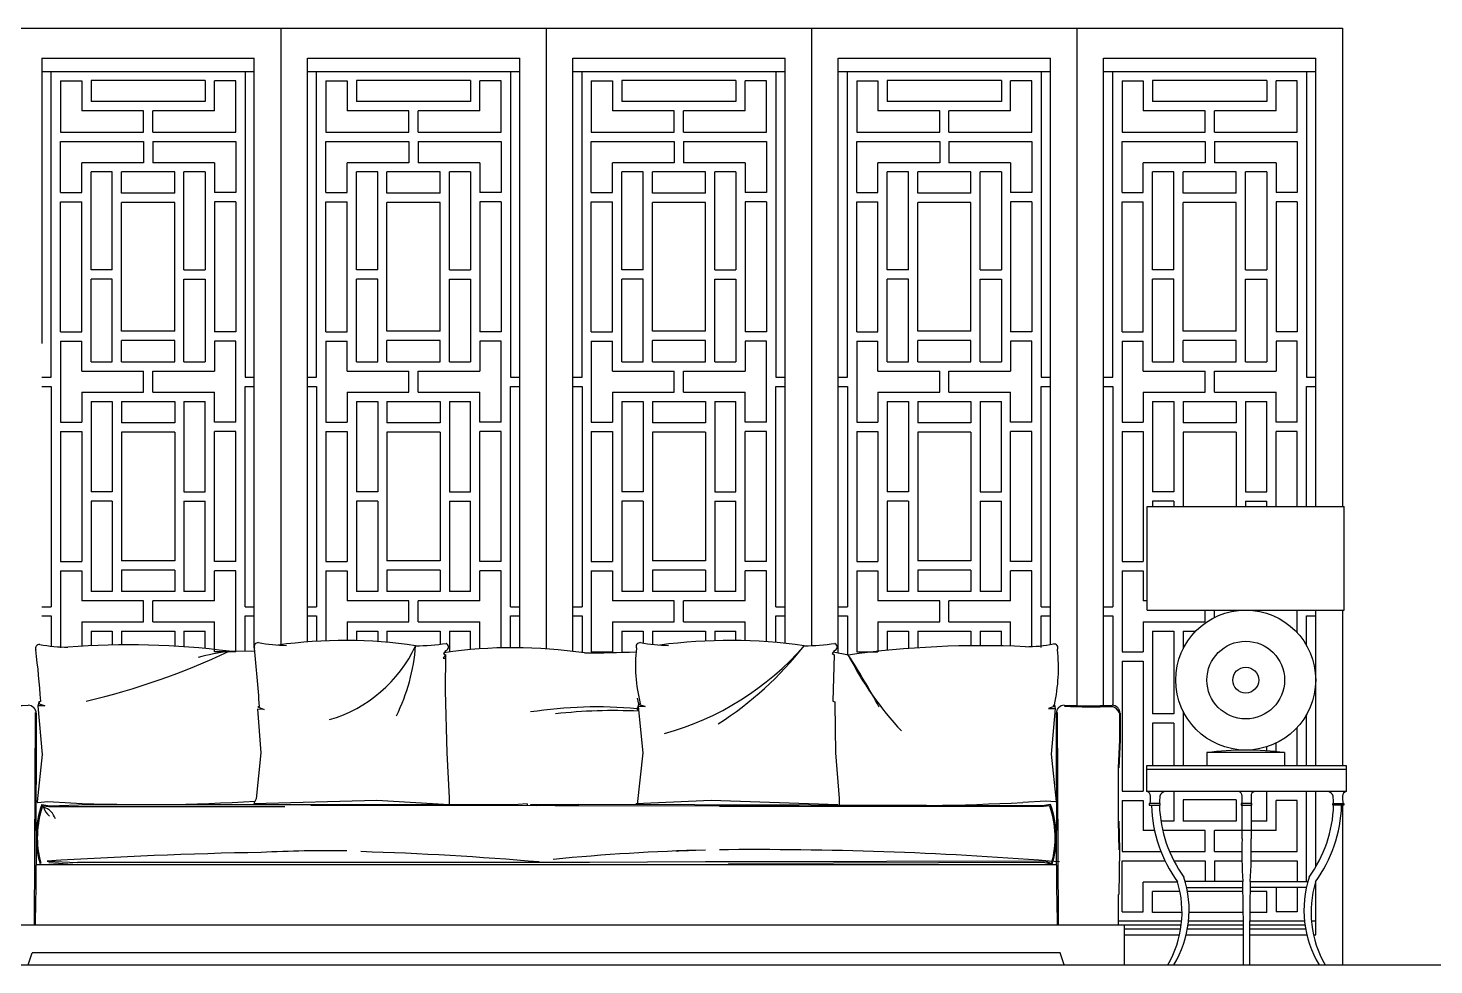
# Model space of a CAD drawing. Header units: inches. Extents: x 4.8 to 47.3, y 10 to 34.8.
# Drawn here: x 28.853 to 32.381, y 16.173 to 18.523 of the extents above; entities that cross this region are included whole.
import ezdxf

# ---------------------------------------------------------------- set-up
doc = ezdxf.new("R2010")
doc.units = ezdxf.units.IN
doc.header["$MEASUREMENT"] = 0
doc.layers.add('1', color=1, linetype='Continuous')
doc.layers.add('4', color=4, linetype='Continuous')

msp = doc.modelspace()

# ---------------------------------------------------------------- linework, layer by layer
at = {"layer": '1'}
for p, q in [((28.1551, 18.5232), (32.1511, 18.5232)), ((29.4871, 18.5232), (29.4871, 16.9765)), ((30.1531, 18.5232), (30.1531, 16.9661)), ((30.8191, 18.5232), (30.8191, 16.9742)), ((31.4851, 18.5232), (31.4851, 16.8235)), ((32.1511, 18.5232), (32.1511, 17.3232)), ((28.8877, 18.4482), (29.4205, 18.4482)), ((28.8877, 18.4482), (28.8877, 17.7323)), ((29.4205, 16.9684), (29.4205, 18.4482)), ((29.5537, 18.4482), (30.0865, 18.4482)), ((29.5537, 16.9834), (29.5537, 18.4482)), ((30.0865, 16.9689), (30.0865, 18.4482)), ((30.2197, 18.4482), (30.7525, 18.4482)), ((30.2197, 16.9597), (30.2197, 18.4482)), ((30.7525, 16.9796), (30.7525, 18.4482)), ((30.8857, 18.4482), (31.4185, 18.4482)), ((30.8857, 16.9552), (30.8857, 18.4482)), ((31.4185, 16.9768), (31.4185, 18.4482)), ((31.5517, 18.4482), (32.0845, 18.4482)), ((31.5517, 16.8237), (31.5517, 18.4482)), ((32.0845, 17.3232), (32.0845, 18.4482)), ((29.4205, 18.4139), (28.8877, 18.4139)), ((28.911, 17.6479), (28.911, 18.4139)), ((28.9343, 18.3906), (28.9343, 18.2623)), ((28.9343, 18.3906), (28.9876, 18.3906)), ((28.9876, 18.3906), (28.9876, 18.3156)), ((29.0109, 18.3922), (29.0109, 18.3389)), ((29.2973, 18.3922), (29.0109, 18.3922)), ((29.2973, 18.3922), (29.2973, 18.3389)), ((29.3206, 18.3156), (29.3206, 18.3906)), ((29.3739, 18.3906), (29.3206, 18.3906)), ((29.3739, 18.2623), (29.3739, 18.3906)), ((29.3972, 18.4139), (29.3972, 17.6479)), ((30.0865, 18.4139), (29.5537, 18.4139)), ((29.577, 17.6479), (29.577, 18.4139)), ((29.6003, 18.3906), (29.6003, 18.2623)), ((29.6003, 18.3906), (29.6536, 18.3906)), ((29.6536, 18.3906), (29.6536, 18.3156)), ((29.6769, 18.3922), (29.6769, 18.3389)), ((29.9633, 18.3922), (29.6769, 18.3922)), ((29.9633, 18.3922), (29.9633, 18.3389)), ((29.9866, 18.3156), (29.9866, 18.3906)), ((30.0399, 18.3906), (29.9866, 18.3906)), ((30.0399, 18.2623), (30.0399, 18.3906)), ((30.0632, 18.4139), (30.0632, 17.6479)), ((30.7525, 18.4139), (30.2197, 18.4139)), ((30.243, 17.6479), (30.243, 18.4139)), ((30.2663, 18.3906), (30.2663, 18.2623)), ((30.2663, 18.3906), (30.3196, 18.3906)), ((30.3196, 18.3906), (30.3196, 18.3156)), ((30.3429, 18.3922), (30.3429, 18.3389)), ((30.6293, 18.3922), (30.3429, 18.3922)), ((30.6293, 18.3922), (30.6293, 18.3389)), ((30.6526, 18.3156), (30.6526, 18.3906)), ((30.7059, 18.3906), (30.6526, 18.3906)), ((30.7059, 18.2623), (30.7059, 18.3906)), ((30.7292, 18.4139), (30.7292, 17.6479)), ((31.4185, 18.4139), (30.8857, 18.4139)), ((30.909, 17.6479), (30.909, 18.4139)), ((30.9323, 18.3906), (30.9323, 18.2623)), ((30.9323, 18.3906), (30.9856, 18.3906)), ((30.9856, 18.3906), (30.9856, 18.3156)), ((31.0089, 18.3922), (31.0089, 18.3389)), ((31.2953, 18.3922), (31.0089, 18.3922)), ((31.2953, 18.3922), (31.2953, 18.3389)), ((31.3186, 18.3156), (31.3186, 18.3906)), ((31.3719, 18.3906), (31.3186, 18.3906)), ((31.3719, 18.2623), (31.3719, 18.3906)), ((31.3952, 18.4139), (31.3952, 17.6479)), ((32.0845, 18.4139), (31.5517, 18.4139)), ((31.575, 17.6479), (31.575, 18.4139)), ((31.5983, 18.3906), (31.5983, 18.2623)), ((31.5983, 18.3906), (31.6516, 18.3906)), ((31.6516, 18.3906), (31.6516, 18.3156)), ((31.6749, 18.3922), (31.6749, 18.3389)), ((31.9613, 18.3922), (31.6749, 18.3922)), ((31.9613, 18.3922), (31.9613, 18.3389)), ((31.9846, 18.3156), (31.9846, 18.3906)), ((32.0379, 18.3906), (31.9846, 18.3906)), ((32.0379, 18.2623), (32.0379, 18.3906)), ((32.0612, 18.4139), (32.0612, 17.6479)), ((29.1425, 18.3156), (28.9876, 18.3156)), ((29.2973, 18.3389), (29.0109, 18.3389)), ((29.1425, 18.2623), (29.1425, 18.3156)), ((29.3206, 18.3156), (29.1658, 18.3156)), ((29.1658, 18.2623), (29.1658, 18.3156)), ((29.8085, 18.3156), (29.6536, 18.3156)), ((29.9633, 18.3389), (29.6769, 18.3389)), ((29.8085, 18.2623), (29.8085, 18.3156)), ((29.9866, 18.3156), (29.8318, 18.3156)), ((29.8318, 18.2623), (29.8318, 18.3156)), ((30.4745, 18.3156), (30.3196, 18.3156)), ((30.6293, 18.3389), (30.3429, 18.3389)), ((30.4745, 18.2623), (30.4745, 18.3156)), ((30.6526, 18.3156), (30.4978, 18.3156)), ((30.4978, 18.2623), (30.4978, 18.3156)), ((31.1405, 18.3156), (30.9856, 18.3156)), ((31.2953, 18.3389), (31.0089, 18.3389)), ((31.1405, 18.2623), (31.1405, 18.3156)), ((31.3186, 18.3156), (31.1638, 18.3156)), ((31.1638, 18.2623), (31.1638, 18.3156)), ((31.8065, 18.3156), (31.6516, 18.3156)), ((31.9613, 18.3389), (31.6749, 18.3389)), ((31.8065, 18.2623), (31.8065, 18.3156)), ((31.9846, 18.3156), (31.8298, 18.3156)), ((31.8298, 18.2623), (31.8298, 18.3156)), ((28.9343, 18.2623), (29.1425, 18.2623)), ((29.1658, 18.2623), (29.3739, 18.2623)), ((29.6003, 18.2623), (29.8085, 18.2623)), ((29.8318, 18.2623), (30.0399, 18.2623)), ((30.2663, 18.2623), (30.4745, 18.2623)), ((30.4978, 18.2623), (30.7059, 18.2623)), ((30.9323, 18.2623), (31.1405, 18.2623)), ((31.1638, 18.2623), (31.3719, 18.2623)), ((31.5983, 18.2623), (31.8065, 18.2623)), ((31.8298, 18.2623), (32.0379, 18.2623)), ((28.9343, 18.1107), (28.9343, 18.239)), ((28.9343, 18.239), (29.1425, 18.239)), ((29.1425, 18.239), (29.1425, 18.1857)), ((29.1658, 18.239), (29.3739, 18.239)), ((29.1658, 18.239), (29.1658, 18.1857)), ((29.3739, 18.239), (29.3739, 18.1107)), ((29.6003, 18.1107), (29.6003, 18.239)), ((29.6003, 18.239), (29.8085, 18.239)), ((29.8085, 18.239), (29.8085, 18.1857)), ((29.8318, 18.239), (30.0399, 18.239)), ((29.8318, 18.239), (29.8318, 18.1857)), ((30.0399, 18.239), (30.0399, 18.1107)), ((30.2663, 18.1107), (30.2663, 18.239)), ((30.2663, 18.239), (30.4745, 18.239)), ((30.4745, 18.239), (30.4745, 18.1857)), ((30.4978, 18.239), (30.7059, 18.239)), ((30.4978, 18.239), (30.4978, 18.1857)), ((30.7059, 18.239), (30.7059, 18.1107)), ((30.9323, 18.1107), (30.9323, 18.239)), ((30.9323, 18.239), (31.1405, 18.239)), ((31.1405, 18.239), (31.1405, 18.1857)), ((31.1638, 18.239), (31.3719, 18.239)), ((31.1638, 18.239), (31.1638, 18.1857)), ((31.3719, 18.239), (31.3719, 18.1107)), ((31.5983, 18.1107), (31.5983, 18.239)), ((31.5983, 18.239), (31.8065, 18.239)), ((31.8065, 18.239), (31.8065, 18.1857)), ((31.8298, 18.239), (32.0379, 18.239)), ((31.8298, 18.239), (31.8298, 18.1857)), ((32.0379, 18.239), (32.0379, 18.1107)), ((28.9876, 18.1107), (28.9876, 18.1857)), ((29.1425, 18.1857), (28.9876, 18.1857)), ((29.3206, 18.1857), (29.1658, 18.1857)), ((29.3206, 18.1857), (29.3206, 18.1107)), ((29.6536, 18.1107), (29.6536, 18.1857)), ((29.8085, 18.1857), (29.6536, 18.1857)), ((29.9866, 18.1857), (29.8318, 18.1857)), ((29.9866, 18.1857), (29.9866, 18.1107)), ((30.3196, 18.1107), (30.3196, 18.1857)), ((30.4745, 18.1857), (30.3196, 18.1857)), ((30.6526, 18.1857), (30.4978, 18.1857)), ((30.6526, 18.1857), (30.6526, 18.1107)), ((30.9856, 18.1107), (30.9856, 18.1857)), ((31.1405, 18.1857), (30.9856, 18.1857)), ((31.3186, 18.1857), (31.1638, 18.1857)), ((31.3186, 18.1857), (31.3186, 18.1107)), ((31.6516, 18.1107), (31.6516, 18.1857)), ((31.8065, 18.1857), (31.6516, 18.1857)), ((31.9846, 18.1857), (31.8298, 18.1857)), ((31.9846, 18.1857), (31.9846, 18.1107)), ((29.0109, 17.9168), (29.0109, 18.1624)), ((29.0642, 18.1624), (29.0109, 18.1624)), ((29.0642, 17.9168), (29.0642, 18.1624)), ((29.0875, 18.1091), (29.0875, 18.1624)), ((29.2207, 18.1624), (29.0875, 18.1624)), ((29.2207, 18.1091), (29.2207, 18.1624)), ((29.244, 17.9168), (29.244, 18.1624)), ((29.2973, 18.1624), (29.244, 18.1624)), ((29.2973, 18.1624), (29.2973, 17.9168)), ((29.6769, 17.9168), (29.6769, 18.1624)), ((29.7302, 18.1624), (29.6769, 18.1624)), ((29.7302, 17.9168), (29.7302, 18.1624)), ((29.7535, 18.1091), (29.7535, 18.1624)), ((29.8867, 18.1624), (29.7535, 18.1624)), ((29.8867, 18.1091), (29.8867, 18.1624)), ((29.91, 17.9168), (29.91, 18.1624)), ((29.9633, 18.1624), (29.91, 18.1624)), ((29.9633, 18.1624), (29.9633, 17.9168)), ((30.3429, 17.9168), (30.3429, 18.1624)), ((30.3962, 18.1624), (30.3429, 18.1624)), ((30.3962, 17.9168), (30.3962, 18.1624)), ((30.4195, 18.1091), (30.4195, 18.1624)), ((30.5527, 18.1624), (30.4195, 18.1624)), ((30.5527, 18.1091), (30.5527, 18.1624)), ((30.576, 17.9168), (30.576, 18.1624)), ((30.6293, 18.1624), (30.576, 18.1624)), ((30.6293, 18.1624), (30.6293, 17.9168)), ((31.0089, 17.9168), (31.0089, 18.1624)), ((31.0622, 18.1624), (31.0089, 18.1624)), ((31.0622, 17.9168), (31.0622, 18.1624)), ((31.0855, 18.1091), (31.0855, 18.1624)), ((31.2187, 18.1624), (31.0855, 18.1624)), ((31.2187, 18.1091), (31.2187, 18.1624)), ((31.242, 17.9168), (31.242, 18.1624)), ((31.2953, 18.1624), (31.242, 18.1624)), ((31.2953, 18.1624), (31.2953, 17.9168)), ((31.6749, 17.9168), (31.6749, 18.1624)), ((31.7282, 18.1624), (31.6749, 18.1624)), ((31.7282, 17.9168), (31.7282, 18.1624)), ((31.7515, 18.1091), (31.7515, 18.1624)), ((31.8847, 18.1624), (31.7515, 18.1624)), ((31.8847, 18.1091), (31.8847, 18.1624)), ((31.908, 17.9168), (31.908, 18.1624)), ((31.9613, 18.1624), (31.908, 18.1624)), ((31.9613, 18.1624), (31.9613, 17.9168)), ((28.9343, 18.1107), (28.9876, 18.1107)), ((29.2207, 18.1091), (29.0875, 18.1091)), ((29.3739, 18.1107), (29.3206, 18.1107)), ((29.6003, 18.1107), (29.6536, 18.1107)), ((29.8867, 18.1091), (29.7535, 18.1091)), ((30.0399, 18.1107), (29.9866, 18.1107)), ((30.2663, 18.1107), (30.3196, 18.1107)), ((30.5527, 18.1091), (30.4195, 18.1091)), ((30.7059, 18.1107), (30.6526, 18.1107)), ((30.9323, 18.1107), (30.9856, 18.1107)), ((31.2187, 18.1091), (31.0855, 18.1091)), ((31.3719, 18.1107), (31.3186, 18.1107)), ((31.5983, 18.1107), (31.6516, 18.1107)), ((31.8847, 18.1091), (31.7515, 18.1091)), ((32.0379, 18.1107), (31.9846, 18.1107)), ((28.9343, 18.0874), (28.9876, 18.0874)), ((28.9343, 17.7612), (28.9343, 18.0874)), ((28.9876, 17.7612), (28.9876, 18.0874)), ((29.2207, 18.0858), (29.0875, 18.0858)), ((29.0875, 17.7628), (29.0875, 18.0858)), ((29.2207, 17.7628), (29.2207, 18.0858)), ((29.3739, 18.0874), (29.3206, 18.0874)), ((29.3206, 18.0874), (29.3206, 17.7612)), ((29.3739, 18.0874), (29.3739, 17.7612)), ((29.6003, 18.0874), (29.6536, 18.0874)), ((29.6003, 17.7612), (29.6003, 18.0874)), ((29.6536, 17.7612), (29.6536, 18.0874)), ((29.8867, 18.0858), (29.7535, 18.0858)), ((29.7535, 17.7628), (29.7535, 18.0858)), ((29.8867, 17.7628), (29.8867, 18.0858)), ((30.0399, 18.0874), (29.9866, 18.0874)), ((29.9866, 18.0874), (29.9866, 17.7612)), ((30.0399, 18.0874), (30.0399, 17.7612)), ((30.2663, 18.0874), (30.3196, 18.0874)), ((30.2663, 17.7612), (30.2663, 18.0874)), ((30.3196, 17.7612), (30.3196, 18.0874)), ((30.5527, 18.0858), (30.4195, 18.0858)), ((30.4195, 17.7628), (30.4195, 18.0858)), ((30.5527, 17.7628), (30.5527, 18.0858)), ((30.7059, 18.0874), (30.6526, 18.0874)), ((30.6526, 18.0874), (30.6526, 17.7612)), ((30.7059, 18.0874), (30.7059, 17.7612)), ((30.9323, 18.0874), (30.9856, 18.0874)), ((30.9323, 17.7612), (30.9323, 18.0874)), ((30.9856, 17.7612), (30.9856, 18.0874)), ((31.2187, 18.0858), (31.0855, 18.0858)), ((31.0855, 17.7628), (31.0855, 18.0858)), ((31.2187, 17.7628), (31.2187, 18.0858)), ((31.3719, 18.0874), (31.3186, 18.0874)), ((31.3186, 18.0874), (31.3186, 17.7612)), ((31.3719, 18.0874), (31.3719, 17.7612)), ((31.5983, 18.0874), (31.6516, 18.0874)), ((31.5983, 17.7612), (31.5983, 18.0874)), ((31.6516, 17.7612), (31.6516, 18.0874)), ((31.8847, 18.0858), (31.7515, 18.0858)), ((31.7515, 17.7628), (31.7515, 18.0858)), ((31.8847, 17.7628), (31.8847, 18.0858)), ((32.0379, 18.0874), (31.9846, 18.0874)), ((31.9846, 18.0874), (31.9846, 17.7612)), ((32.0379, 18.0874), (32.0379, 17.7612)), ((29.0642, 17.9168), (29.0109, 17.9168)), ((29.0109, 17.6862), (29.0109, 17.8935)), ((29.0642, 17.8935), (29.0109, 17.8935)), ((29.0642, 17.6862), (29.0642, 17.8935)), ((29.244, 17.9168), (29.2973, 17.9168)), ((29.244, 17.6862), (29.244, 17.8935)), ((29.244, 17.8935), (29.2973, 17.8935)), ((29.2973, 17.8935), (29.2973, 17.6862)), ((29.7302, 17.9168), (29.6769, 17.9168)), ((29.6769, 17.6862), (29.6769, 17.8935)), ((29.7302, 17.8935), (29.6769, 17.8935)), ((29.7302, 17.6862), (29.7302, 17.8935)), ((29.91, 17.9168), (29.9633, 17.9168)), ((29.91, 17.6862), (29.91, 17.8935)), ((29.91, 17.8935), (29.9633, 17.8935)), ((29.9633, 17.8935), (29.9633, 17.6862)), ((30.3962, 17.9168), (30.3429, 17.9168)), ((30.3429, 17.6862), (30.3429, 17.8935)), ((30.3962, 17.8935), (30.3429, 17.8935)), ((30.3962, 17.6862), (30.3962, 17.8935)), ((30.576, 17.9168), (30.6293, 17.9168)), ((30.576, 17.6862), (30.576, 17.8935)), ((30.576, 17.8935), (30.6293, 17.8935)), ((30.6293, 17.8935), (30.6293, 17.6862)), ((31.0622, 17.9168), (31.0089, 17.9168)), ((31.0089, 17.6862), (31.0089, 17.8935)), ((31.0622, 17.8935), (31.0089, 17.8935)), ((31.0622, 17.6862), (31.0622, 17.8935)), ((31.242, 17.9168), (31.2953, 17.9168)), ((31.242, 17.6862), (31.242, 17.8935)), ((31.242, 17.8935), (31.2953, 17.8935)), ((31.2953, 17.8935), (31.2953, 17.6862)), ((31.7282, 17.9168), (31.6749, 17.9168)), ((31.6749, 17.6862), (31.6749, 17.8935)), ((31.7282, 17.8935), (31.6749, 17.8935)), ((31.7282, 17.6862), (31.7282, 17.8935)), ((31.908, 17.9168), (31.9613, 17.9168)), ((31.908, 17.6862), (31.908, 17.8935)), ((31.908, 17.8935), (31.9613, 17.8935)), ((31.9613, 17.8935), (31.9613, 17.6862)), ((28.9343, 17.7612), (28.9876, 17.7612)), ((29.2207, 17.7628), (29.0875, 17.7628)), ((29.3739, 17.7612), (29.3206, 17.7612)), ((29.6003, 17.7612), (29.6536, 17.7612)), ((29.8867, 17.7628), (29.7535, 17.7628)), ((30.0399, 17.7612), (29.9866, 17.7612)), ((30.2663, 17.7612), (30.3196, 17.7612)), ((30.5527, 17.7628), (30.4195, 17.7628)), ((30.7059, 17.7612), (30.6526, 17.7612)), ((30.9323, 17.7612), (30.9856, 17.7612)), ((31.2187, 17.7628), (31.0855, 17.7628)), ((31.3719, 17.7612), (31.3186, 17.7612)), ((31.5983, 17.7612), (31.6516, 17.7612)), ((31.8847, 17.7628), (31.7515, 17.7628)), ((32.0379, 17.7612), (31.9846, 17.7612)), ((28.9343, 17.7379), (28.9876, 17.7379)), ((28.9343, 17.7379), (28.9343, 17.5346)), ((28.9876, 17.6629), (28.9876, 17.7379)), ((29.2207, 17.7395), (29.0875, 17.7395)), ((29.0875, 17.6862), (29.0875, 17.7395)), ((29.2207, 17.6862), (29.2207, 17.7395)), ((29.3739, 17.7379), (29.3206, 17.7379)), ((29.3206, 17.7379), (29.3206, 17.6629)), ((29.3739, 17.5346), (29.3739, 17.7379)), ((29.6003, 17.7379), (29.6536, 17.7379)), ((29.6003, 17.7379), (29.6003, 17.5346)), ((29.6536, 17.6629), (29.6536, 17.7379)), ((29.8867, 17.7395), (29.7535, 17.7395)), ((29.7535, 17.6862), (29.7535, 17.7395)), ((29.8867, 17.6862), (29.8867, 17.7395)), ((30.0399, 17.7379), (29.9866, 17.7379)), ((29.9866, 17.7379), (29.9866, 17.6629)), ((30.0399, 17.5346), (30.0399, 17.7379)), ((30.2663, 17.7379), (30.3196, 17.7379)), ((30.2663, 17.7379), (30.2663, 17.5346)), ((30.3196, 17.6629), (30.3196, 17.7379)), ((30.5527, 17.7395), (30.4195, 17.7395)), ((30.4195, 17.6862), (30.4195, 17.7395)), ((30.5527, 17.6862), (30.5527, 17.7395)), ((30.7059, 17.7379), (30.6526, 17.7379)), ((30.6526, 17.7379), (30.6526, 17.6629)), ((30.7059, 17.5346), (30.7059, 17.7379)), ((30.9323, 17.7379), (30.9856, 17.7379)), ((30.9323, 17.7379), (30.9323, 17.5346)), ((30.9856, 17.6629), (30.9856, 17.7379)), ((31.2187, 17.7395), (31.0855, 17.7395)), ((31.0855, 17.6862), (31.0855, 17.7395)), ((31.2187, 17.6862), (31.2187, 17.7395)), ((31.3719, 17.7379), (31.3186, 17.7379)), ((31.3186, 17.7379), (31.3186, 17.6629)), ((31.3719, 17.5346), (31.3719, 17.7379)), ((31.5983, 17.7379), (31.6516, 17.7379)), ((31.5983, 17.7379), (31.5983, 17.5346)), ((31.6516, 17.6629), (31.6516, 17.7379)), ((31.8847, 17.7395), (31.7515, 17.7395)), ((31.7515, 17.6862), (31.7515, 17.7395)), ((31.8847, 17.6862), (31.8847, 17.7395)), ((32.0379, 17.7379), (31.9846, 17.7379)), ((31.9846, 17.7379), (31.9846, 17.6629)), ((32.0379, 17.5346), (32.0379, 17.7379)), ((29.0109, 17.6862), (29.0642, 17.6862)), ((29.0875, 17.6862), (29.2207, 17.6862)), ((29.244, 17.6862), (29.2973, 17.6862)), ((29.6769, 17.6862), (29.7302, 17.6862)), ((29.7535, 17.6862), (29.8867, 17.6862)), ((29.91, 17.6862), (29.9633, 17.6862)), ((30.3429, 17.6862), (30.3962, 17.6862)), ((30.4195, 17.6862), (30.5527, 17.6862)), ((30.576, 17.6862), (30.6293, 17.6862)), ((31.0089, 17.6862), (31.0622, 17.6862)), ((31.0855, 17.6862), (31.2187, 17.6862)), ((31.242, 17.6862), (31.2953, 17.6862)), ((31.6749, 17.6862), (31.7282, 17.6862)), ((31.7515, 17.6862), (31.8847, 17.6862)), ((31.908, 17.6862), (31.9613, 17.6862)), ((28.8877, 17.6479), (28.911, 17.6479)), ((28.9876, 17.6629), (29.1425, 17.6629)), ((29.1425, 17.6096), (29.1425, 17.6629)), ((29.1658, 17.6629), (29.3206, 17.6629)), ((29.1658, 17.6096), (29.1658, 17.6629)), ((29.3972, 17.6479), (29.4205, 17.6479)), ((29.5537, 17.6479), (29.577, 17.6479)), ((29.6536, 17.6629), (29.8085, 17.6629)), ((29.8085, 17.6096), (29.8085, 17.6629)), ((29.8318, 17.6629), (29.9866, 17.6629)), ((29.8318, 17.6096), (29.8318, 17.6629)), ((30.0632, 17.6479), (30.0865, 17.6479)), ((30.2197, 17.6479), (30.243, 17.6479)), ((30.3196, 17.6629), (30.4745, 17.6629)), ((30.4745, 17.6096), (30.4745, 17.6629)), ((30.4978, 17.6629), (30.6526, 17.6629)), ((30.4978, 17.6096), (30.4978, 17.6629)), ((30.7292, 17.6479), (30.7525, 17.6479)), ((30.8857, 17.6479), (30.909, 17.6479)), ((30.9856, 17.6629), (31.1405, 17.6629)), ((31.1405, 17.6096), (31.1405, 17.6629)), ((31.1638, 17.6629), (31.3186, 17.6629)), ((31.1638, 17.6096), (31.1638, 17.6629)), ((31.3952, 17.6479), (31.4185, 17.6479)), ((31.5517, 17.6479), (31.575, 17.6479)), ((31.6516, 17.6629), (31.8065, 17.6629)), ((31.8065, 17.6096), (31.8065, 17.6629)), ((31.8298, 17.6629), (31.9846, 17.6629)), ((31.8298, 17.6096), (31.8298, 17.6629)), ((32.0612, 17.6479), (32.0845, 17.6479)), ((28.8877, 17.6246), (28.911, 17.6246)), ((28.911, 17.6246), (28.911, 17.0718)), ((28.9876, 17.6096), (29.1425, 17.6096)), ((28.9876, 17.6096), (28.9876, 17.5346)), ((29.1658, 17.6096), (29.3206, 17.6096)), ((29.3206, 17.5346), (29.3206, 17.6096)), ((29.3972, 17.0718), (29.3972, 17.6246)), ((29.3972, 17.6246), (29.4205, 17.6246)), ((29.5537, 17.6246), (29.577, 17.6246)), ((29.577, 17.6246), (29.577, 17.0718)), ((29.6536, 17.6096), (29.8085, 17.6096)), ((29.6536, 17.6096), (29.6536, 17.5346)), ((29.8318, 17.6096), (29.9866, 17.6096)), ((29.9866, 17.5346), (29.9866, 17.6096)), ((30.0632, 17.0718), (30.0632, 17.6246)), ((30.0632, 17.6246), (30.0865, 17.6246)), ((30.2197, 17.6246), (30.243, 17.6246)), ((30.243, 17.6246), (30.243, 17.0718)), ((30.3196, 17.6096), (30.4745, 17.6096)), ((30.3196, 17.6096), (30.3196, 17.5346)), ((30.4978, 17.6096), (30.6526, 17.6096)), ((30.6526, 17.5346), (30.6526, 17.6096)), ((30.7292, 17.0718), (30.7292, 17.6246)), ((30.7292, 17.6246), (30.7525, 17.6246)), ((30.8857, 17.6246), (30.909, 17.6246)), ((30.909, 17.6246), (30.909, 17.0718)), ((30.9856, 17.6096), (31.1405, 17.6096)), ((30.9856, 17.6096), (30.9856, 17.5346)), ((31.1638, 17.6096), (31.3186, 17.6096)), ((31.3186, 17.5346), (31.3186, 17.6096)), ((31.3952, 17.0718), (31.3952, 17.6246)), ((31.3952, 17.6246), (31.4185, 17.6246)), ((31.5517, 17.6246), (31.575, 17.6246)), ((31.575, 17.6246), (31.575, 17.0718)), ((31.6516, 17.6096), (31.8065, 17.6096)), ((31.6516, 17.6096), (31.6516, 17.5346)), ((31.8298, 17.6096), (31.9846, 17.6096)), ((31.9846, 17.5346), (31.9846, 17.6096)), ((32.0612, 17.3232), (32.0612, 17.6246)), ((32.0612, 17.6246), (32.0845, 17.6246)), ((29.0109, 17.5863), (29.0109, 17.3599)), ((29.0109, 17.5863), (29.0642, 17.5863)), ((29.0642, 17.5863), (29.0642, 17.3599)), ((29.0875, 17.5863), (29.2207, 17.5863)), ((29.0875, 17.5863), (29.0875, 17.5331)), ((29.2207, 17.5863), (29.2207, 17.5331)), ((29.244, 17.5863), (29.244, 17.3599)), ((29.244, 17.5863), (29.2973, 17.5863)), ((29.2973, 17.3599), (29.2973, 17.5863)), ((29.6769, 17.5863), (29.6769, 17.3599)), ((29.6769, 17.5863), (29.7302, 17.5863)), ((29.7302, 17.5863), (29.7302, 17.3599)), ((29.7535, 17.5863), (29.8867, 17.5863)), ((29.7535, 17.5863), (29.7535, 17.5331)), ((29.8867, 17.5863), (29.8867, 17.5331)), ((29.91, 17.5863), (29.91, 17.3599)), ((29.91, 17.5863), (29.9633, 17.5863)), ((29.9633, 17.3599), (29.9633, 17.5863)), ((30.3429, 17.5863), (30.3429, 17.3599)), ((30.3429, 17.5863), (30.3962, 17.5863)), ((30.3962, 17.5863), (30.3962, 17.3599)), ((30.4195, 17.5863), (30.5527, 17.5863)), ((30.4195, 17.5863), (30.4195, 17.5331)), ((30.5527, 17.5863), (30.5527, 17.5331)), ((30.576, 17.5863), (30.576, 17.3599)), ((30.576, 17.5863), (30.6293, 17.5863)), ((30.6293, 17.3599), (30.6293, 17.5863)), ((31.0089, 17.5863), (31.0089, 17.3599)), ((31.0089, 17.5863), (31.0622, 17.5863)), ((31.0622, 17.5863), (31.0622, 17.3599)), ((31.0855, 17.5863), (31.2187, 17.5863)), ((31.0855, 17.5863), (31.0855, 17.5331)), ((31.2187, 17.5863), (31.2187, 17.5331)), ((31.242, 17.5863), (31.242, 17.3599)), ((31.242, 17.5863), (31.2953, 17.5863)), ((31.2953, 17.3599), (31.2953, 17.5863)), ((31.6749, 17.5863), (31.6749, 17.3599)), ((31.6749, 17.5863), (31.7282, 17.5863)), ((31.7282, 17.5863), (31.7282, 17.3599)), ((31.7515, 17.5863), (31.8847, 17.5863)), ((31.7515, 17.5863), (31.7515, 17.5331)), ((31.8847, 17.5863), (31.8847, 17.5331)), ((31.908, 17.5863), (31.908, 17.3599)), ((31.908, 17.5863), (31.9613, 17.5863)), ((31.9613, 17.3599), (31.9613, 17.5863)), ((28.9343, 17.5346), (28.9876, 17.5346)), ((29.3739, 17.5346), (29.3206, 17.5346)), ((29.6003, 17.5346), (29.6536, 17.5346)), ((30.0399, 17.5346), (29.9866, 17.5346)), ((30.2663, 17.5346), (30.3196, 17.5346)), ((30.7059, 17.5346), (30.6526, 17.5346)), ((30.9323, 17.5346), (30.9856, 17.5346)), ((31.3719, 17.5346), (31.3186, 17.5346)), ((31.5983, 17.5346), (31.6516, 17.5346)), ((32.0379, 17.5346), (31.9846, 17.5346)), ((28.9343, 17.5113), (28.9876, 17.5113)), ((28.9343, 17.5113), (28.9343, 17.1852)), ((28.9876, 17.5113), (28.9876, 17.1852)), ((29.2207, 17.5331), (29.0875, 17.5331)), ((29.2207, 17.5097), (29.0875, 17.5097)), ((29.0875, 17.5097), (29.0875, 17.1867)), ((29.2207, 17.5097), (29.2207, 17.1867)), ((29.3739, 17.5113), (29.3206, 17.5113)), ((29.3206, 17.1852), (29.3206, 17.5113)), ((29.3739, 17.1852), (29.3739, 17.5113)), ((29.6003, 17.5113), (29.6536, 17.5113)), ((29.6003, 17.5113), (29.6003, 17.1852)), ((29.6536, 17.5113), (29.6536, 17.1852)), ((29.8867, 17.5331), (29.7535, 17.5331)), ((29.8867, 17.5097), (29.7535, 17.5097)), ((29.7535, 17.5097), (29.7535, 17.1867)), ((29.8867, 17.5097), (29.8867, 17.1867)), ((30.0399, 17.5113), (29.9866, 17.5113)), ((29.9866, 17.1852), (29.9866, 17.5113)), ((30.0399, 17.1852), (30.0399, 17.5113)), ((30.2663, 17.5113), (30.3196, 17.5113)), ((30.2663, 17.5113), (30.2663, 17.1852)), ((30.3196, 17.5113), (30.3196, 17.1852)), ((30.5527, 17.5331), (30.4195, 17.5331)), ((30.5527, 17.5097), (30.4195, 17.5097)), ((30.4195, 17.5097), (30.4195, 17.1867)), ((30.5527, 17.5097), (30.5527, 17.1867)), ((30.7059, 17.5113), (30.6526, 17.5113)), ((30.6526, 17.1852), (30.6526, 17.5113)), ((30.7059, 17.1852), (30.7059, 17.5113)), ((30.9323, 17.5113), (30.9856, 17.5113)), ((30.9323, 17.5113), (30.9323, 17.1852)), ((30.9856, 17.5113), (30.9856, 17.1852)), ((31.2187, 17.5331), (31.0855, 17.5331)), ((31.2187, 17.5097), (31.0855, 17.5097)), ((31.0855, 17.5097), (31.0855, 17.1867)), ((31.2187, 17.5097), (31.2187, 17.1867)), ((31.3719, 17.5113), (31.3186, 17.5113)), ((31.3186, 17.1852), (31.3186, 17.5113)), ((31.3719, 17.1852), (31.3719, 17.5113)), ((31.5983, 17.5113), (31.6516, 17.5113)), ((31.5983, 17.5113), (31.5983, 17.1852)), ((31.6516, 17.5113), (31.6516, 17.1852)), ((31.8847, 17.5331), (31.7515, 17.5331)), ((31.8847, 17.5097), (31.7515, 17.5097)), ((31.7515, 17.5097), (31.7515, 17.3232)), ((31.8847, 17.5097), (31.8847, 17.3232)), ((32.0379, 17.5113), (31.9846, 17.5113)), ((31.9846, 17.3232), (31.9846, 17.5113)), ((32.0379, 17.3232), (32.0379, 17.5113)), ((29.0642, 17.3599), (29.0109, 17.3599)), ((29.244, 17.3599), (29.2973, 17.3599)), ((29.7302, 17.3599), (29.6769, 17.3599)), ((29.91, 17.3599), (29.9633, 17.3599)), ((30.3962, 17.3599), (30.3429, 17.3599)), ((30.576, 17.3599), (30.6293, 17.3599)), ((31.0622, 17.3599), (31.0089, 17.3599)), ((31.242, 17.3599), (31.2953, 17.3599)), ((31.7282, 17.3599), (31.6749, 17.3599)), ((31.908, 17.3599), (31.9613, 17.3599)), ((29.0109, 17.3366), (29.0109, 17.1101)), ((29.0642, 17.3366), (29.0109, 17.3366)), ((29.0642, 17.3366), (29.0642, 17.1101)), ((29.244, 17.3366), (29.244, 17.1101)), ((29.244, 17.3366), (29.2973, 17.3366)), ((29.2973, 17.1101), (29.2973, 17.3366)), ((29.6769, 17.3366), (29.6769, 17.1101)), ((29.7302, 17.3366), (29.6769, 17.3366)), ((29.7302, 17.3366), (29.7302, 17.1101)), ((29.91, 17.3366), (29.91, 17.1101)), ((29.91, 17.3366), (29.9633, 17.3366)), ((29.9633, 17.1101), (29.9633, 17.3366)), ((30.3429, 17.3366), (30.3429, 17.1101)), ((30.3962, 17.3366), (30.3429, 17.3366)), ((30.3962, 17.3366), (30.3962, 17.1101)), ((30.576, 17.3366), (30.576, 17.1101)), ((30.576, 17.3366), (30.6293, 17.3366)), ((30.6293, 17.1101), (30.6293, 17.3366)), ((31.0089, 17.3366), (31.0089, 17.1101)), ((31.0622, 17.3366), (31.0089, 17.3366)), ((31.0622, 17.3366), (31.0622, 17.1101)), ((31.242, 17.3366), (31.242, 17.1101)), ((31.242, 17.3366), (31.2953, 17.3366)), ((31.2953, 17.1101), (31.2953, 17.3366)), ((31.6616, 17.3232), (32.1556, 17.3232)), ((31.6616, 17.0632), (31.6616, 17.3232)), ((31.6749, 17.3366), (31.6749, 17.3232)), ((31.7282, 17.3366), (31.6749, 17.3366)), ((31.7282, 17.3366), (31.7282, 17.3232)), ((31.908, 17.3366), (31.908, 17.3232)), ((31.908, 17.3366), (31.9613, 17.3366)), ((31.9613, 17.3232), (31.9613, 17.3366)), ((32.1556, 17.0632), (32.1556, 17.3232)), ((28.9343, 17.1852), (28.9876, 17.1852)), ((29.2207, 17.1867), (29.0875, 17.1867)), ((29.3739, 17.1852), (29.3206, 17.1852)), ((29.6003, 17.1852), (29.6536, 17.1852)), ((29.8867, 17.1867), (29.7535, 17.1867)), ((30.0399, 17.1852), (29.9866, 17.1852)), ((30.2663, 17.1852), (30.3196, 17.1852)), ((30.5527, 17.1867), (30.4195, 17.1867)), ((30.7059, 17.1852), (30.6526, 17.1852)), ((30.9323, 17.1852), (30.9856, 17.1852)), ((31.2187, 17.1867), (31.0855, 17.1867)), ((31.3719, 17.1852), (31.3186, 17.1852)), ((31.5983, 17.1852), (31.6516, 17.1852)), ((28.9343, 17.1618), (28.9876, 17.1618)), ((28.9343, 17.1618), (28.9343, 16.9687)), ((28.9876, 17.1618), (28.9876, 17.0868)), ((29.0875, 17.1634), (29.0875, 17.1101)), ((29.2207, 17.1634), (29.0875, 17.1634)), ((29.2207, 17.1634), (29.2207, 17.1101)), ((29.3206, 17.0868), (29.3206, 17.1618)), ((29.3739, 17.1618), (29.3206, 17.1618)), ((29.3739, 16.9585), (29.3739, 17.1618)), ((29.6003, 17.1618), (29.6536, 17.1618)), ((29.6003, 17.1618), (29.6003, 16.9861)), ((29.6536, 17.1618), (29.6536, 17.0868)), ((29.7535, 17.1634), (29.7535, 17.1101)), ((29.8867, 17.1634), (29.7535, 17.1634)), ((29.8867, 17.1634), (29.8867, 17.1101)), ((29.9866, 17.0868), (29.9866, 17.1618)), ((30.0399, 17.1618), (29.9866, 17.1618)), ((30.0399, 16.9686), (30.0399, 17.1618)), ((30.2663, 17.1618), (30.3196, 17.1618)), ((30.2663, 17.1618), (30.2663, 16.9585)), ((30.3196, 17.1618), (30.3196, 17.0868)), ((30.4195, 17.1634), (30.4195, 17.1101)), ((30.5527, 17.1634), (30.4195, 17.1634)), ((30.5527, 17.1634), (30.5527, 17.1101)), ((30.6526, 17.0868), (30.6526, 17.1618)), ((30.7059, 17.1618), (30.6526, 17.1618)), ((30.7059, 16.9837), (30.7059, 17.1618)), ((30.9323, 17.1618), (30.9856, 17.1618)), ((30.9323, 17.1618), (30.9323, 16.9585)), ((30.9856, 17.1618), (30.9856, 17.0868)), ((31.0855, 17.1634), (31.0855, 17.1101)), ((31.2187, 17.1634), (31.0855, 17.1634)), ((31.2187, 17.1634), (31.2187, 17.1101)), ((31.3186, 17.0868), (31.3186, 17.1618)), ((31.3719, 17.1618), (31.3186, 17.1618)), ((31.3719, 16.9718), (31.3719, 17.1618)), ((31.5983, 17.1618), (31.6516, 17.1618)), ((31.5983, 17.1618), (31.5983, 16.9585)), ((31.6516, 17.1618), (31.6516, 17.0868)), ((29.1425, 17.0868), (28.9876, 17.0868)), ((29.0642, 17.1101), (29.0109, 17.1101)), ((29.2207, 17.1101), (29.0875, 17.1101)), ((29.1425, 17.0336), (29.1425, 17.0868)), ((29.3206, 17.0868), (29.1658, 17.0868)), ((29.1658, 17.0336), (29.1658, 17.0868)), ((29.2973, 17.1101), (29.244, 17.1101)), ((29.8085, 17.0868), (29.6536, 17.0868)), ((29.7302, 17.1101), (29.6769, 17.1101)), ((29.8867, 17.1101), (29.7535, 17.1101)), ((29.8085, 17.0336), (29.8085, 17.0868)), ((29.9866, 17.0868), (29.8318, 17.0868)), ((29.8318, 17.0336), (29.8318, 17.0868)), ((29.9633, 17.1101), (29.91, 17.1101)), ((30.4745, 17.0868), (30.3196, 17.0868)), ((30.3962, 17.1101), (30.3429, 17.1101)), ((30.5527, 17.1101), (30.4195, 17.1101)), ((30.4745, 17.0336), (30.4745, 17.0868)), ((30.6526, 17.0868), (30.4978, 17.0868)), ((30.4978, 17.0336), (30.4978, 17.0868)), ((30.6293, 17.1101), (30.576, 17.1101)), ((31.1405, 17.0868), (30.9856, 17.0868)), ((31.0622, 17.1101), (31.0089, 17.1101)), ((31.2187, 17.1101), (31.0855, 17.1101)), ((31.1405, 17.0336), (31.1405, 17.0868)), ((31.3186, 17.0868), (31.1638, 17.0868)), ((31.1638, 17.0336), (31.1638, 17.0868)), ((31.2953, 17.1101), (31.242, 17.1101)), ((31.6616, 17.0868), (31.6516, 17.0868)), ((28.8877, 17.0718), (28.911, 17.0718)), ((28.8877, 17.0485), (28.911, 17.0485)), ((28.911, 17.0485), (28.911, 16.9727)), ((29.3972, 17.0718), (29.4205, 17.0718)), ((29.3972, 16.9608), (29.3972, 17.0485)), ((29.3972, 17.0485), (29.4205, 17.0485)), ((29.5537, 17.0718), (29.577, 17.0718)), ((29.5537, 17.0485), (29.577, 17.0485)), ((29.577, 17.0485), (29.577, 16.985)), ((30.0632, 17.0718), (30.0865, 17.0718)), ((30.0632, 16.9689), (30.0632, 17.0485)), ((30.0632, 17.0485), (30.0865, 17.0485)), ((30.2197, 17.0718), (30.243, 17.0718)), ((30.2197, 17.0485), (30.243, 17.0485)), ((30.243, 17.0485), (30.243, 16.9566)), ((30.7292, 17.0718), (30.7525, 17.0718)), ((30.7292, 16.9818), (30.7292, 17.0485)), ((30.7292, 17.0485), (30.7525, 17.0485)), ((30.8857, 17.0718), (30.909, 17.0718)), ((30.8857, 17.0485), (30.909, 17.0485)), ((30.909, 17.0485), (30.909, 16.951)), ((31.3952, 17.0718), (31.4185, 17.0718)), ((31.3952, 16.9692), (31.3952, 17.0485)), ((31.3952, 17.0485), (31.4185, 17.0485)), ((31.5517, 17.0718), (31.575, 17.0718)), ((31.5517, 17.0485), (31.575, 17.0485)), ((31.575, 17.0485), (31.575, 16.8243)), ((31.6616, 17.0632), (32.1556, 17.0632)), ((31.8065, 17.0336), (31.8065, 17.0632)), ((31.8298, 17.0445), (31.8298, 17.0632)), ((32.0379, 17.0064), (32.0379, 17.0632)), ((32.0612, 17.0485), (32.0845, 17.0485)), ((32.0612, 16.9744), (32.0612, 17.0485)), ((32.0845, 16.6732), (32.0845, 17.0632)), ((32.1511, 17.0632), (32.1511, 16.6732)), ((28.9876, 17.0336), (29.1425, 17.0336)), ((28.9876, 17.0336), (28.9876, 16.9726)), ((29.0109, 17.0102), (29.0109, 16.9739)), ((29.0109, 17.0102), (29.0642, 17.0102)), ((29.0642, 17.0102), (29.0642, 16.9757)), ((29.0875, 17.0102), (29.2207, 17.0102)), ((29.0875, 17.0102), (29.0875, 16.976)), ((29.1658, 17.0336), (29.3206, 17.0336)), ((29.2207, 17.0102), (29.2207, 16.9728)), ((29.244, 17.0102), (29.244, 16.9713)), ((29.244, 17.0102), (29.2973, 17.0102)), ((29.2973, 16.9668), (29.2973, 17.0102)), ((29.3206, 16.9585), (29.3206, 17.0336)), ((29.6536, 17.0336), (29.8085, 17.0336)), ((29.6536, 17.0336), (29.6536, 16.9869)), ((29.6769, 17.0102), (29.6769, 16.9866)), ((29.6769, 17.0102), (29.7302, 17.0102)), ((29.7302, 17.0102), (29.7302, 16.984)), ((29.7535, 17.0102), (29.8867, 17.0102)), ((29.7535, 17.0102), (29.7535, 16.9822)), ((29.8318, 17.0336), (29.9866, 17.0336)), ((29.8867, 17.0102), (29.8867, 16.9775)), ((29.91, 17.0102), (29.91, 16.9582)), ((29.91, 17.0102), (29.9633, 17.0102)), ((29.9633, 16.9642), (29.9633, 17.0102)), ((29.9866, 16.966), (29.9866, 17.0336)), ((30.3196, 17.0336), (30.4745, 17.0336)), ((30.3196, 17.0336), (30.3196, 16.9585)), ((30.3429, 17.0102), (30.3429, 16.9575)), ((30.3429, 17.0102), (30.3962, 17.0102)), ((30.3962, 17.0102), (30.3962, 16.9804)), ((30.4195, 17.0102), (30.5527, 17.0102)), ((30.4195, 17.0102), (30.4195, 16.9771)), ((30.4978, 17.0336), (30.6526, 17.0336)), ((30.5527, 17.0102), (30.5527, 16.9856)), ((30.576, 17.0102), (30.576, 16.9864)), ((30.576, 17.0102), (30.6293, 17.0102)), ((30.6293, 16.9868), (30.6293, 17.0102)), ((30.6526, 16.9863), (30.6526, 17.0336)), ((30.9856, 17.0336), (31.1405, 17.0336)), ((30.9856, 17.0336), (30.9856, 16.9585)), ((31.0089, 17.0102), (31.0089, 16.9622)), ((31.0089, 17.0102), (31.0622, 17.0102)), ((31.0622, 17.0102), (31.0622, 16.9669)), ((31.0855, 17.0102), (31.2187, 17.0102)), ((31.0855, 17.0102), (31.0855, 16.9686)), ((31.1638, 17.0336), (31.3186, 17.0336)), ((31.2187, 17.0102), (31.2187, 16.9738)), ((31.242, 17.0102), (31.242, 16.9739)), ((31.242, 17.0102), (31.2953, 17.0102)), ((31.2953, 16.9734), (31.2953, 17.0102)), ((31.3186, 16.9728), (31.3186, 17.0336)), ((31.6516, 17.0336), (31.8065, 17.0336)), ((31.6516, 17.0336), (31.6516, 16.9585)), ((31.6749, 17.0102), (31.6749, 16.8029)), ((31.6749, 17.0102), (31.7282, 17.0102)), ((31.7282, 17.0102), (31.7282, 16.8029)), ((31.7515, 17.0102), (31.7829, 17.0102)), ((31.7515, 17.0102), (31.7515, 16.966)), ((29.3739, 16.9585), (29.3206, 16.9585)), ((29.3572, 16.9601), (29.4222, 16.9612)), ((29.9005, 16.951), (29.8947, 16.9425)), ((29.8947, 16.9425), (29.8984, 16.9416)), ((29.901, 16.9618), (29.8952, 16.954)), ((29.8952, 16.954), (29.9005, 16.951)), ((29.9004, 16.9515), (29.8996, 16.8607)), ((30.2663, 16.9585), (30.3196, 16.9585)), ((30.8762, 16.9618), (30.8704, 16.954)), ((30.8704, 16.954), (30.8757, 16.951)), ((30.8757, 16.951), (30.8722, 16.8346)), ((30.9113, 16.9506), (30.873, 16.9575)), ((30.8755, 16.9515), (30.8756, 16.9496)), ((30.9323, 16.9585), (30.9856, 16.9585)), ((31.5983, 16.9585), (31.6516, 16.9585)), ((31.5983, 16.9352), (31.6516, 16.9352)), ((31.5983, 16.9352), (31.5983, 16.6091)), ((31.6516, 16.9352), (31.6516, 16.6091)), ((28.8794, 16.8328), (28.8777, 16.8233)), ((28.8827, 16.8301), (28.879, 16.8292)), ((28.879, 16.8292), (28.895, 16.8229)), ((28.8846, 16.8352), (28.8793, 16.8322)), ((28.8793, 16.8322), (28.8827, 16.8301)), ((29.8996, 16.8607), (29.904, 16.7051)), ((30.3854, 16.8275), (30.3823, 16.8426)), ((30.3891, 16.8284), (30.3854, 16.8275)), ((30.8722, 16.8346), (30.877, 16.8335)), ((30.877, 16.8335), (30.8772, 16.8278)), ((28.8708, 16.8067), (28.8681, 16.2732)), ((28.8731, 16.8044), (28.8735, 16.7091)), ((28.8777, 16.8233), (28.888, 16.7006)), ((28.895, 16.8229), (28.8779, 16.8232)), ((29.4283, 16.8146), (29.4366, 16.7051)), ((29.4455, 16.8143), (29.4285, 16.8145)), ((29.4333, 16.8215), (29.4296, 16.8205)), ((29.4296, 16.8205), (29.4455, 16.8143)), ((30.3841, 16.8202), (30.3806, 16.8155)), ((30.3806, 16.8155), (30.3849, 16.813)), ((30.3841, 16.8215), (30.3854, 16.8275)), ((30.3841, 16.8215), (30.3952, 16.7051)), ((30.4013, 16.8212), (30.3842, 16.8215)), ((30.3854, 16.8275), (30.4013, 16.8212)), ((30.8772, 16.8278), (30.8792, 16.7051)), ((31.4294, 16.8224), (31.4135, 16.8161)), ((31.4135, 16.8161), (31.4306, 16.8164)), ((31.4307, 16.8165), (31.4207, 16.7017)), ((31.4292, 16.8254), (31.4257, 16.8233)), ((31.4257, 16.8233), (31.4294, 16.8224)), ((31.429, 16.826), (31.4307, 16.8165)), ((31.4331, 16.8044), (31.4327, 16.7091)), ((31.4354, 16.8067), (31.4381, 16.2732)), ((31.5915, 16.8044), (31.5915, 16.7382)), ((31.5931, 16.8044), (31.5931, 16.7382)), ((31.7282, 16.8029), (31.6749, 16.8029)), ((31.7515, 16.8094), (31.7515, 16.6732)), ((32.0612, 16.6732), (32.0612, 16.8011)), ((31.6749, 16.7796), (31.6749, 16.6732)), ((31.7282, 16.7796), (31.6749, 16.7796)), ((31.7282, 16.7796), (31.7282, 16.6732)), ((32.0379, 16.6732), (32.0379, 16.7691)), ((31.5915, 16.7382), (31.5887, 16.6677)), ((31.5931, 16.7382), (31.5903, 16.6677)), ((31.9846, 16.7083), (31.9846, 16.7296)), ((28.8735, 16.7091), (28.8721, 16.5402)), ((28.888, 16.7006), (28.8758, 16.5821)), ((29.4366, 16.7051), (29.4254, 16.5898)), ((29.904, 16.7051), (29.9094, 16.5923)), ((30.3952, 16.7051), (30.3815, 16.5752)), ((30.8792, 16.7051), (30.8881, 16.5905)), ((31.4207, 16.7017), (31.4329, 16.5832)), ((31.4327, 16.7091), (31.4341, 16.5402)), ((32.0061, 16.7057), (31.8111, 16.7057)), ((31.8111, 16.7057), (31.8111, 16.6732)), ((31.9613, 16.7103), (31.9613, 16.7203)), ((32.0061, 16.7057), (32.0061, 16.6732)), ((31.5887, 16.6677), (31.5887, 16.5335)), ((32.1606, 16.6632), (31.6606, 16.6632)), ((28.8769, 16.5809), (28.9022, 16.5831)), ((28.9022, 16.5831), (28.9597, 16.5796)), ((29.4254, 16.5898), (29.4192, 16.578)), ((29.4192, 16.578), (29.7283, 16.5866)), ((29.7283, 16.5866), (29.9094, 16.5754)), ((29.9094, 16.5923), (29.9094, 16.5754)), ((30.3778, 16.578), (30.5669, 16.5866)), ((30.5669, 16.5866), (30.8846, 16.5754)), ((30.8881, 16.5905), (30.8881, 16.5737)), ((31.4066, 16.5842), (31.349, 16.5807)), ((31.4318, 16.5821), (31.4066, 16.5842)), ((31.5983, 16.6091), (31.6516, 16.6091)), ((31.5983, 16.5858), (31.5983, 16.4575)), ((31.5983, 16.5858), (31.6516, 16.5858)), ((31.6516, 16.5858), (31.6516, 16.5107)), ((31.7282, 16.6082), (31.7282, 16.5341)), ((31.7515, 16.5873), (31.7515, 16.5341)), ((31.8847, 16.5873), (31.7515, 16.5873)), ((31.8847, 16.5873), (31.8847, 16.5341)), ((31.8992, 16.5968), (31.8992, 16.4895)), ((31.9219, 16.5968), (31.9219, 16.4895)), ((31.9613, 16.5341), (31.9613, 16.6082)), ((31.9846, 16.5107), (31.9846, 16.5858)), ((32.0379, 16.5858), (31.9846, 16.5858)), ((32.0379, 16.4575), (32.0379, 16.5858)), ((32.0612, 16.3822), (32.0612, 16.6082)), ((32.0845, 16.4193), (32.0845, 16.6082)), ((28.8875, 16.5754), (28.9074, 16.5726)), ((28.8904, 16.5725), (28.9051, 16.5704)), ((28.9051, 16.5704), (29.0038, 16.5704)), ((28.9074, 16.5726), (29.0038, 16.5754)), ((29.0038, 16.5754), (30.0823, 16.5754)), ((29.0038, 16.5704), (29.4969, 16.5704)), ((31.4011, 16.5704), (29.5621, 16.5732)), ((30.1057, 16.5769), (30.0823, 16.5754)), ((30.1143, 16.5754), (30.235, 16.5754)), ((30.1189, 16.574), (30.1291, 16.5732)), ((31.3988, 16.5726), (30.235, 16.5754)), ((31.4011, 16.5704), (30.5879, 16.5704)), ((31.4188, 16.5754), (31.3988, 16.5726)), ((31.4158, 16.5725), (31.4011, 16.5704)), ((32.1511, 16.5736), (32.1511, 16.1732)), ((28.8721, 16.5402), (28.8735, 16.4782)), ((31.4341, 16.5402), (31.4327, 16.4782)), ((31.5887, 16.5335), (31.5901, 16.4615)), ((31.5903, 16.5335), (31.5917, 16.4616)), ((31.6796, 16.5107), (31.6516, 16.5107)), ((31.6754, 16.5341), (31.6749, 16.5341)), ((31.7282, 16.5341), (31.6956, 16.5341)), ((31.8065, 16.5107), (31.7001, 16.5107)), ((31.8847, 16.5341), (31.7515, 16.5341)), ((31.8065, 16.4575), (31.8065, 16.5107)), ((31.9846, 16.5107), (31.8298, 16.5107)), ((31.8298, 16.4575), (31.8298, 16.5107)), ((31.9613, 16.5341), (31.9219, 16.5341)), ((28.8735, 16.4782), (28.8721, 16.3689)), ((31.4327, 16.4782), (31.4341, 16.3689)), ((31.5917, 16.4616), (31.5903, 16.3496)), ((31.5983, 16.4575), (31.6958, 16.4575)), ((31.7174, 16.4575), (31.8065, 16.4575)), ((31.8298, 16.4575), (31.8988, 16.4575)), ((31.9223, 16.4575), (32.0379, 16.4575)), ((28.8731, 16.4254), (31.4331, 16.4254)), ((28.9011, 16.4336), (28.9769, 16.4304)), ((28.9051, 16.4302), (28.9768, 16.4254)), ((30.2619, 16.4304), (28.9769, 16.4304)), ((30.5529, 16.4315), (30.2618, 16.4304)), ((30.6106, 16.4317), (30.5529, 16.4315)), ((31.4051, 16.4336), (30.6106, 16.4317)), ((31.4011, 16.4302), (30.6106, 16.4274)), ((31.4229, 16.4254), (31.4011, 16.4302)), ((31.4205, 16.4276), (31.4051, 16.4336)), ((31.5983, 16.3059), (31.5983, 16.4342)), ((31.5983, 16.4342), (31.706, 16.4342)), ((31.7284, 16.4342), (31.8065, 16.4342)), ((31.8065, 16.4342), (31.8065, 16.3822)), ((31.8298, 16.4342), (31.899, 16.4342)), ((31.8298, 16.4342), (31.8298, 16.3822)), ((31.9221, 16.4342), (32.0379, 16.4342)), ((32.0379, 16.4342), (32.0379, 16.3822)), ((31.6516, 16.3059), (31.6516, 16.3809)), ((31.7376, 16.3809), (31.6516, 16.3809)), ((32.0845, 16.2482), (32.0845, 16.3827)), ((28.8721, 16.3689), (28.8708, 16.2818)), ((31.4341, 16.3689), (31.4355, 16.2818)), ((31.5887, 16.3496), (31.5887, 16.2732)), ((31.6749, 16.3043), (31.6749, 16.3576)), ((31.7435, 16.3576), (31.6749, 16.3576)), ((31.9016, 16.3576), (31.7624, 16.3576)), ((31.9613, 16.3576), (31.9195, 16.3576)), ((31.9613, 16.3043), (31.9613, 16.3576)), ((31.9846, 16.3672), (31.9846, 16.3059)), ((32.0379, 16.3672), (32.0379, 16.3059)), ((31.5983, 16.3059), (31.6516, 16.3059)), ((31.7487, 16.3043), (31.6749, 16.3043)), ((31.9024, 16.3043), (31.7664, 16.3043)), ((31.9613, 16.3043), (31.9187, 16.3043)), ((32.0379, 16.3059), (31.9846, 16.3059)), ((31.7468, 16.2732), (28.652, 16.2732)), ((28.8708, 16.2818), (28.8708, 16.2732)), ((31.4355, 16.2818), (31.4355, 16.2732)), ((31.7477, 16.2825), (31.5903, 16.2825)), ((31.6031, 16.2732), (31.6031, 16.1732)), ((31.9027, 16.2732), (31.7638, 16.2732)), ((31.9026, 16.2825), (31.765, 16.2825)), ((32.0573, 16.2732), (31.9184, 16.2732)), ((32.0561, 16.2825), (31.9185, 16.2825)), ((32.0845, 16.2825), (32.0734, 16.2825)), ((31.7454, 16.2632), (31.6031, 16.2632)), ((31.6031, 16.2482), (31.7425, 16.2482)), ((31.759, 16.2482), (31.9029, 16.2482)), ((31.9028, 16.2632), (31.7622, 16.2632)), ((31.9182, 16.2482), (32.0621, 16.2482)), ((32.0589, 16.2632), (31.9183, 16.2632)), ((32.0786, 16.2482), (32.0845, 16.2482)), ((28.8531, 16.1732), (28.8631, 16.2032)), ((31.4431, 16.2032), (28.8631, 16.2032)), ((31.4531, 16.1732), (31.4431, 16.2032))]:
    msp.add_line(p, q, dxfattribs=at)
for points in [[(32.1606, 16.6082), (31.6606, 16.6082), (31.6606, 16.6732), (32.1606, 16.6732)], [(31.6937, 16.5783), (31.6665, 16.5783), (31.6665, 16.5736), (31.6937, 16.5736)], [(31.9241, 16.5783), (31.897, 16.5783), (31.897, 16.5736), (31.9241, 16.5736)], [(32.1274, 16.5783), (32.1546, 16.5783), (32.1546, 16.5736), (32.1274, 16.5736)]]:
    msp.add_lwpolyline(points, close=True, dxfattribs=at)
for points in [[(31.9012, 16.3822), (31.7569, 16.3822)], [(31.9199, 16.3822), (32.0642, 16.3822)], [(31.7606, 16.3672), (31.9016, 16.3672)], [(32.0605, 16.3672), (31.9195, 16.3672)]]:
    msp.add_lwpolyline(points, dxfattribs=at)
for radius in [0.1755, 0.0975, 0.0325]:
    msp.add_circle((31.9086, 16.8877), radius, dxfattribs=at)
for centre, radius, start, end in [((28.8814, 16.9671), 0.01, 84.8509, 203.3146), ((28.9543, 17.353), 0.3827, 259.1579, 269.7958), ((29.1057, 14.9919), 1.9842, 82.7168, 94.4146), ((29.43, 16.9716), 0.01, 84.8509, 203.3146), ((29.5028, 17.3575), 0.3827, 259.1579, 269.7958), ((29.6462, 15.7739), 1.2131, 81.5059, 97.8847), ((29.5116, 17.121), 0.3467, 286.4128, 334.8475), ((29.3428, 17.0112), 0.484, 333.8769, 355.5519), ((29.8165, 17.5995), 0.6259, 270.8154, 277.8866), ((29.8989, 16.9707), 0.00921, 283.0216, 59.7964), ((29.9025, 16.9785), 0.001, 7.1437, 97.8866), ((30.3886, 16.9716), 0.01, 84.8509, 203.3146), ((30.4615, 17.3575), 0.3827, 259.1579, 269.7958), ((30.6128, 15.6555), 1.3315, 81.893, 97.5254), ((30.2591, 17.4479), 0.7198, 285.3505, 318.7817), ((30.1206, 17.5066), 0.8639, 302.5196, 321.9056), ((30.7916, 17.5995), 0.6259, 270.8154, 277.8866), ((30.874, 16.9707), 0.00921, 283.0216, 59.7964), ((30.8777, 16.9785), 0.001, 7.1437, 97.8866), ((31.2455, 14.572), 2.4019, 87.3675, 97.9987), ((31.3544, 17.3541), 0.3827, 270.2042, 280.8421), ((31.4273, 16.9683), 0.01, 336.6854, 95.1491), ((26.7673, 16.6959), 2.1218, 3.764, 7.236), ((28.5869, 18.5922), 1.8048, 283.1973, 295.2653), ((29.432, 16.4074), 0.5578, 97.709, 105.8596), ((26.673, 16.6586), 2.7651, 3.3773, 6.4187), ((30.0706, 15.7629), 1.2061, 81.4813, 98.2766), ((30.2282, 20.4936), 3.538, 270.3421, 272.4228), ((30.7654, 16.9246), 0.3884, 173.6329, 194.3463), ((29.1963, 15.8418), 2.0421, 28.6253, 32.8843), ((31.6531, 17.3287), 0.8327, 207.0082, 223.0755), ((30.9722, 16.9201), 0.4664, 348.3498, 5.4344), ((28.7931, 18.3228), 1.4995, 267.7069, 272.2931), ((28.8531, 16.8044), 0.02, 0, 90), ((30.2783, 15.7577), 1.0627, 84.4732, 98.8951), ((30.3241, 15.4672), 1.3439, 87.3934, 96.309), ((31.4531, 16.8044), 0.02, 90, 180), ((31.5131, 18.3228), 1.4995, 267.7069, 272.2931), ((31.5213, 17.8994), 1.079, 266.3972, 272.7506), ((31.5731, 16.8044), 0.02, 0, 90), ((31.5645, 16.7942), 0.0288, 20.8652, 72.6718), ((31.9086, 15.9777), 0.7345, 82.3719, 97.6281), ((28.8768, 16.5819), 0.001, 169.9083, 274.8999), ((29.1508, 20.8866), 4.3112, 267.4603, 273.6114), ((31.4319, 16.5831), 0.001, 265.1001, 10.0917), ((31.6582, 16.5974), 0.0111, 356.7952, 77.6173), ((31.8956, 16.5775), 0.2273, 175.1122, 179.7853), ((31.8977, 16.574), 0.2058, 173.6474, 178.8133), ((31.709, 16.592), 0.0166, 102.3987, 163.0867), ((31.8882, 16.5974), 0.0111, 356.7952, 77.6173), ((31.9329, 16.5974), 0.0111, 102.3827, 183.2048), ((32.1121, 16.592), 0.0166, 16.9133, 77.6013), ((31.9234, 16.574), 0.2058, 1.1867, 6.3526), ((32.1629, 16.5974), 0.0111, 102.3827, 183.2048), ((31.9255, 16.5775), 0.2273, 0.2147, 4.8878), ((29.1095, 16.4943), 0.2364, 159.9243, 196.938), ((29.1205, 16.4922), 0.2445, 161.0104, 195.1239), ((28.8903, 16.5715), 0.001, 82.0145, 165.6288), ((28.9307, 16.5786), 0.0401, 194.3928, 233.0251), ((28.8793, 16.5267), 0.0438, 16.6525, 73.3884), ((29.8512, 16.5216), 0.2605, 11.4346, 12.2623), ((30.3895, 16.524), 0.28, 169.4303, 169.8803), ((30.6571, 16.5233), 0.5405, 174.6118, 174.6965), ((31.0211, 22.9775), 6.4052, 268.80976, 272.9347), ((31.4159, 16.5715), 0.001, 14.3712, 97.9855), ((31.1857, 16.4922), 0.2445, 344.8761, 18.9896), ((31.1967, 16.4943), 0.2364, 343.062, 20.0757), ((32.0183, 16.5846), 0.3466, 181.9363, 215.8777), ((32.0183, 16.5846), 0.3266, 181.9363, 215.8777), ((31.8028, 16.5846), 0.3266, 324.1223, 358.0637), ((31.8028, 16.5846), 0.3466, 324.1223, 358.0637), ((33.1194, 16.4568), 1.2206, 178.4626, 183.5021), ((30.7017, 16.4568), 1.2206, 356.4979, 1.5374), ((29.6492, 4.6021), 11.8551, 91.02076, 93.6179), ((29.6154, 12.6745), 3.7851, 89.4295, 92.6869), ((29.4331, 8.1435), 8.3177, 85.1552, 88.24327), ((30.6701, 11.4198), 5.0427, 91.3314, 95.6847), ((30.6556, 12.6773), 3.7851, 92.1956, 92.6869), ((30.6701, 11.4198), 5.0427, 90.6761, 90.9337), ((30.6815, 7.1226), 9.3398, 85.33543, 90.43491), ((31.4208, 16.4286), 0.001, 257.4326, 348.0786), ((31.4844, 16.3051), 0.2643, 330.0693, 16.8049), ((31.4976, 16.3111), 0.2689, 329.1568, 17.791), ((24.3005, 16.2124), 7.6025, 359.70469, 1.2796), ((39.5206, 16.2124), 7.6025, 178.7204, 180.29531), ((32.3235, 16.3111), 0.2689, 162.209, 210.8432), ((32.3367, 16.3051), 0.2643, 163.1951, 209.9307)]:
    msp.add_arc(centre, radius, start, end, dxfattribs=at)
at = {"layer": '4'}
msp.add_line((26.6285, 16.1732), (46.9547, 16.1732), dxfattribs=at)

doc.saveas('drawing.dxf')
